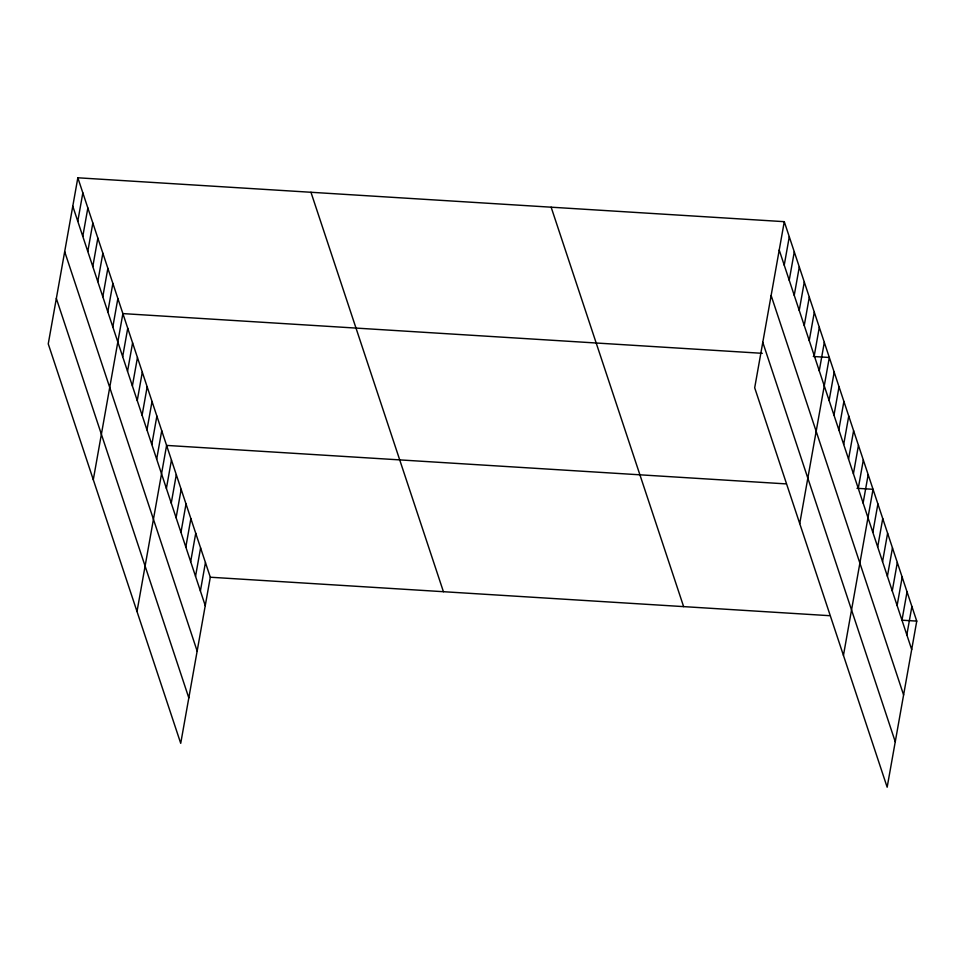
<?xml version="1.0" encoding="UTF-8"?>
<svg xmlns="http://www.w3.org/2000/svg" width="965" height="965" viewBox="0 0 965 965"><rect width="100%" height="100%" fill="white"/><g stroke="black" fill="none" stroke-linecap="round" stroke-linejoin="round"><path stroke-width="1.45" d="M77.839 177.789L48.25 343.89L180.72 743.327L210.31 577.227L77.839 177.789L784.28 221.673L916.75 621.11L887.161 787.211L754.69 387.773L784.28 221.673M77.779 221.275L82.845 192.879M82.785 236.365L87.851 207.97M87.791 251.455L92.845 223.06M92.797 266.545L97.851 238.15M97.803 281.635L102.857 253.24M102.809 296.725L107.863 268.33M107.815 311.816L112.869 283.421M112.821 326.906L117.875 298.511M93.291 479.702L122.881 313.601L762.29 353.323M122.676 356.64L127.73 328.245M127.537 371.284L132.591 342.889M132.386 385.928L137.452 357.532M137.247 400.584L142.301 372.176M142.108 415.227L147.162 386.832M146.957 429.871L152.024 401.476M151.819 444.515L156.873 416.12M156.68 459.159L161.734 430.764M137.006 611.508L166.595 445.408L785.606 483.863M166.39 488.459L171.444 460.052M171.251 503.103L176.305 474.708M176.1 517.747L181.167 489.352M180.962 532.391L186.016 503.995M185.823 547.034L190.877 518.639M190.672 561.678L195.738 533.283M195.533 576.334L200.599 547.927M200.394 590.978L205.448 562.583M784.231 265.158L789.286 236.763M789.225 280.248L794.292 251.853M794.231 295.338L799.297 266.943M799.237 310.428L804.291 282.033M804.243 325.519L809.297 297.123M809.249 340.609L814.303 312.214M814.255 355.699L819.309 327.304M819.261 370.789L824.315 342.394M799.732 523.585L829.321 357.484L813.29 356.483M829.116 400.523L834.182 372.128M833.977 415.167L839.031 386.772M838.838 429.811L843.893 401.416M843.687 444.467L848.754 416.06M848.549 459.111L853.603 430.716M853.41 473.755L858.464 445.36M858.259 488.399L863.325 460.003M863.12 503.042L868.174 474.647M843.446 655.392L873.036 489.291L857.004 488.302M872.83 532.33L877.897 503.935M877.692 546.986L882.746 518.579M882.553 561.63L887.607 533.235M887.402 576.274L892.468 547.879M892.263 590.918L897.317 562.523M897.124 605.562L902.178 577.167M901.973 620.206L907.04 591.81M906.835 634.861L911.889 606.454M210.31 577.227L829.333 615.67M902.178 620.206L916.75 621.11M779.225 250.068L911.696 649.505M771.131 295.519L903.602 694.945M762.784 342.334L895.255 741.759M551.148 207.198L683.63 606.623M310.959 192.276L443.43 591.702M72.773 206.184L205.256 605.622M64.679 251.636L197.15 651.061M56.344 298.45L188.814 697.888"/></g></svg>
